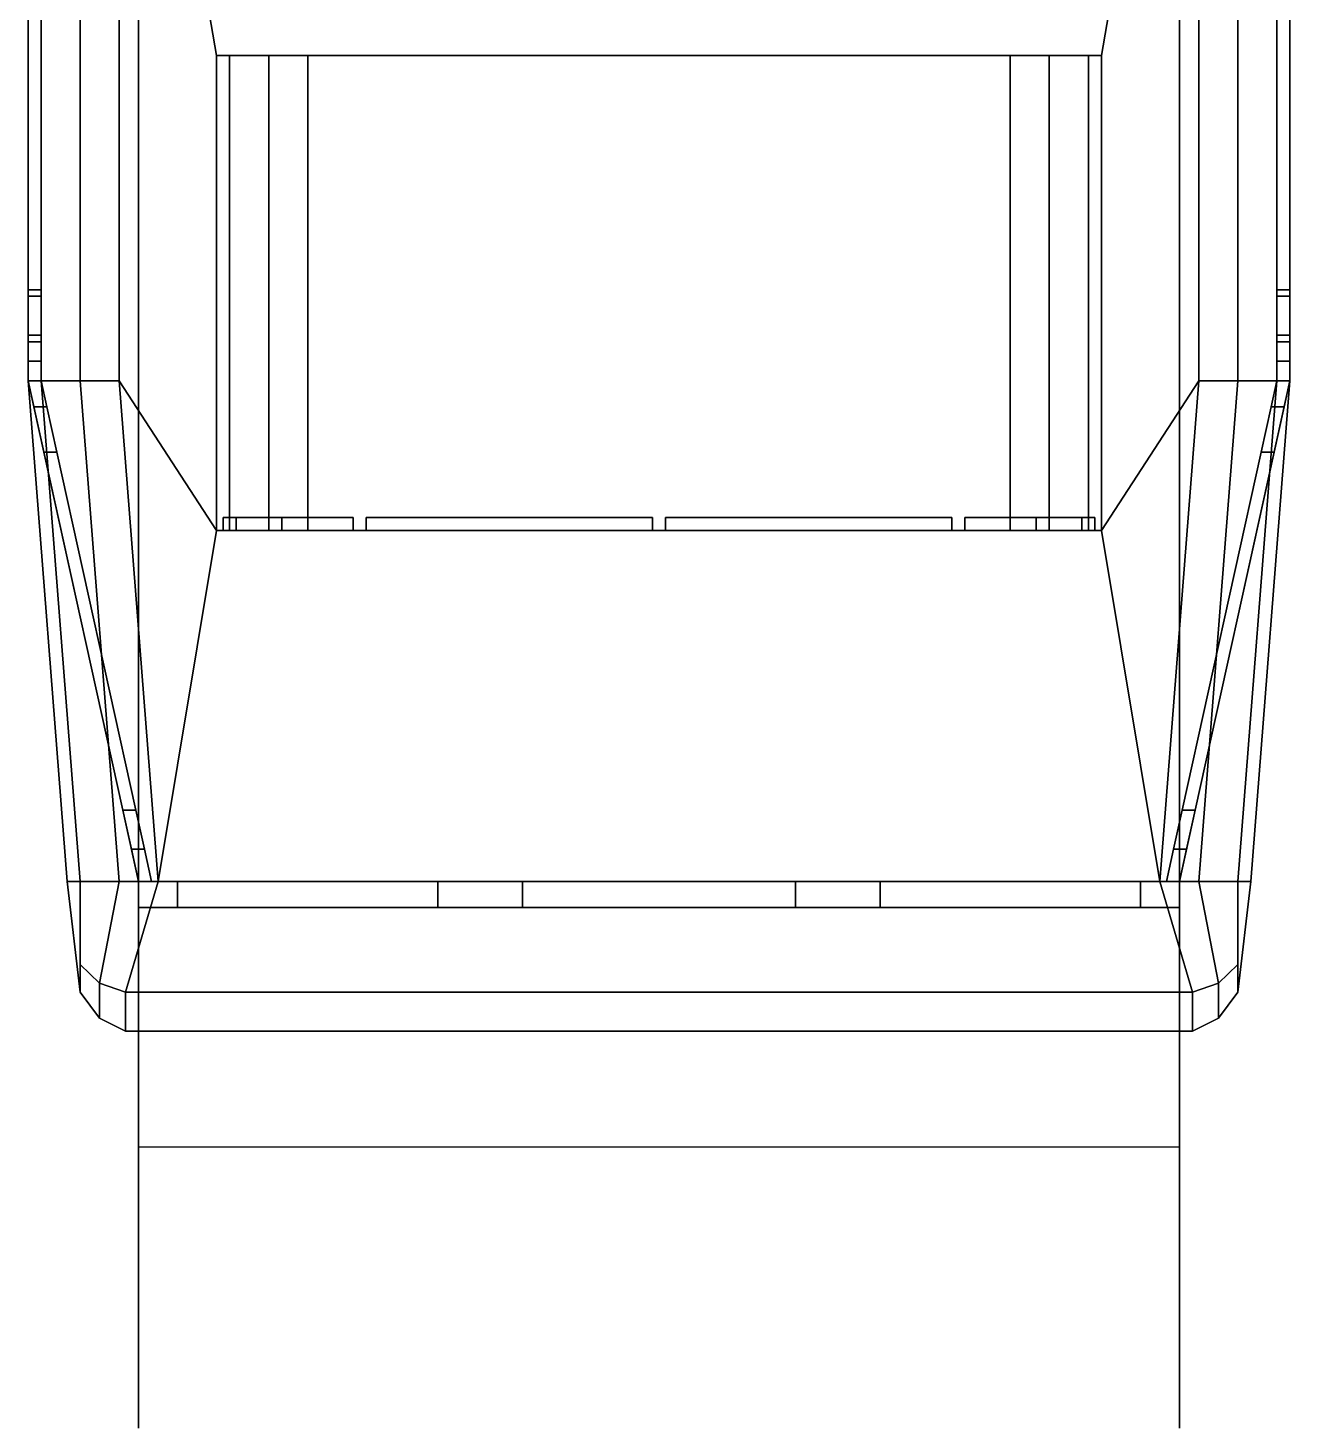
# Model space of a CAD drawing. Extents: x -0.97 to 0.97, y -2.03 to 2.2.
# Drawn here: x -0.97 to 0.97, y -2.03 to 0.122 of the extents above; entities that cross this region are included whole.
import ezdxf

# ---------------------------------------------------------------- set-up
doc = ezdxf.new("R2010")
doc.units = 0
doc.layers.add('C7P_HULL', color=7, linetype='CONTINUOUS')

msp = doc.modelspace()

# ---------------------------------------------------------------- linework, layer by layer
at = {"layer": 'C7P_HULL'}
for points in [[(-0.8, -2.03, 0.9), (-0.8, 0.95, 0.97), (-0.8, 2.06, 0.93)], [(0.8, 0.95, 0.97), (0.8, -2.03, 0.9), (0.8, 2.06, 0.93)], [(-0.97, -0.42, 1.061), (-0.97, -0.28, 1.13), (-0.97, 0.26, 1.13), (-0.97, 0.95, 0.97)], [(-0.97, 0.27, 1.85), (-0.97, -0.42, 2.03), (-0.97, 0.95, 2.03), (-0.97, 0.95, 1.85)], [(-0.97, -0.42, 2.03), (-0.95, -0.42, 2.09), (-0.95, 0.95, 2.09), (-0.97, 0.95, 2.03)], [(-0.95, -0.42, 2.09), (-0.89, -0.42, 2.14), (-0.89, 0.95, 2.14), (-0.95, 0.95, 2.09)], [(-0.89, -0.42, 2.14), (-0.83, -0.42, 2.16), (-0.83, 0.95, 2.16), (-0.89, 0.95, 2.14)], [(-0.68, 0.08, 2.16), (0.68, 0.08, 2.16), (0.83, 0.95, 2.16), (-0.83, 0.95, 2.16)], [(-0.83, -0.42, 2.16), (-0.68, -0.65, 2.16), (-0.68, 0.08, 2.16), (-0.83, 0.95, 2.16)], [(-0.8, -2.03, 0.9), (-0.8, -1.23, 1.02), (-0.8, 0.95, 0.97)], [(-0.8, -1.23, 1.02), (-0.8, -0.42, 1.061), (-0.8, 0.95, 0.97)], [(0.68, -0.65, 2.16), (0.83, -0.42, 2.16), (0.83, 0.95, 2.16), (0.68, 0.08, 2.16)], [(0.8, -1.23, 1.02), (0.8, -2.03, 0.9), (0.8, 0.95, 0.97)], [(0.8, -0.42, 1.061), (0.8, -1.23, 1.02), (0.8, 0.95, 0.97)], [(0.83, -0.42, 2.16), (0.89, -0.42, 2.14), (0.89, 0.95, 2.14), (0.83, 0.95, 2.16)], [(0.89, -0.42, 2.14), (0.95, -0.42, 2.09), (0.95, 0.95, 2.09), (0.89, 0.95, 2.14)], [(0.95, -0.42, 2.09), (0.97, -0.42, 2.03), (0.97, 0.95, 2.03), (0.95, 0.95, 2.09)], [(0.97, -0.28, 1.13), (0.97, -0.42, 1.061), (0.97, 0.95, 0.97), (0.97, 0.26, 1.13)], [(0.97, -0.42, 2.03), (0.97, 0.27, 1.85), (0.97, 0.95, 1.85), (0.97, 0.95, 2.03)], [(-0.97, 0.27, 1.85), (-0.95, 0.27, 1.85), (-0.95, -0.29, 1.85), (-0.97, -0.29, 1.85)], [(-0.97, -0.42, 2.03), (-0.97, 0.27, 1.85), (-0.97, -0.29, 1.85)], [(-0.97, -0.28, 1.13), (-0.95, -0.28, 1.13), (-0.95, 0.26, 1.13), (-0.97, 0.26, 1.13)], [(0.95, 0.27, 1.85), (0.97, 0.27, 1.85), (0.97, -0.29, 1.85), (0.95, -0.29, 1.85)], [(0.95, -0.28, 1.13), (0.97, -0.28, 1.13), (0.97, 0.26, 1.13), (0.95, 0.26, 1.13)], [(0.97, -0.42, 2.03), (0.97, -0.29, 1.85), (0.97, -0.29, 1.85), (0.97, 0.27, 1.85)], [(-0.68, 0.08, 2.17), (0.68, 0.08, 2.17), (0.68, 0.08, 2.16), (-0.68, 0.08, 2.16)], [(-0.66, 0.08, 2.23), (0.66, 0.08, 2.23), (0.68, 0.08, 2.17), (-0.68, 0.08, 2.17)], [(-0.68, -0.65, 2.16), (-0.68, -0.65, 2.17), (-0.68, 0.08, 2.17), (-0.68, 0.08, 2.16)], [(-0.68, -0.65, 2.17), (-0.66, -0.65, 2.23), (-0.66, 0.08, 2.23), (-0.68, 0.08, 2.17)], [(-0.6, 0.08, 2.28), (0.6, 0.08, 2.28), (0.66, 0.08, 2.23), (-0.66, 0.08, 2.23)], [(-0.66, -0.65, 2.23), (-0.6, -0.65, 2.28), (-0.6, 0.08, 2.28), (-0.66, 0.08, 2.23)], [(-0.54, 0.08, 2.3), (0.54, 0.08, 2.3), (0.6, 0.08, 2.28), (-0.6, 0.08, 2.28)], [(-0.6, -0.65, 2.28), (-0.54, -0.65, 2.3), (-0.54, 0.08, 2.3), (-0.6, 0.08, 2.28)], [(-0.54, -0.65, 2.3), (0.54, -0.65, 2.3), (0.54, 0.08, 2.3), (-0.54, 0.08, 2.3)], [(0.6, 0.08, 2.28), (0.54, 0.08, 2.3), (0.54, -0.65, 2.3), (0.6, -0.65, 2.28)], [(0.66, 0.08, 2.23), (0.6, 0.08, 2.28), (0.6, -0.65, 2.28), (0.66, -0.65, 2.23)], [(0.68, 0.08, 2.17), (0.66, 0.08, 2.23), (0.66, -0.65, 2.23), (0.68, -0.65, 2.17)], [(0.68, 0.08, 2.16), (0.68, 0.08, 2.17), (0.68, -0.65, 2.17), (0.68, -0.65, 2.16)], [(-0.97, -0.42, 1.13), (-0.97, -0.35, 1.16), (-0.97, -0.28, 1.13)], [(-0.97, -0.35, 1.16), (-0.95, -0.35, 1.16), (-0.95, -0.28, 1.13), (-0.97, -0.28, 1.13)], [(-0.97, -0.42, 1.061), (-0.97, -0.42, 1.13), (-0.97, -0.28, 1.13)], [(-0.97, -0.42, 1.85), (-0.97, -0.29, 1.85), (-0.97, -0.36, 1.81)], [(-0.97, -0.29, 1.85), (-0.95, -0.29, 1.85), (-0.95, -0.36, 1.81), (-0.97, -0.36, 1.81)], [(-0.97, -0.42, 2.03), (-0.97, -0.29, 1.85), (-0.97, -0.42, 1.85)], [(0.95, -0.35, 1.16), (0.97, -0.35, 1.16), (0.97, -0.28, 1.13), (0.95, -0.28, 1.13)], [(0.95, -0.29, 1.85), (0.97, -0.29, 1.85), (0.97, -0.36, 1.81), (0.95, -0.36, 1.81)], [(0.97, -0.35, 1.16), (0.97, -0.42, 1.13), (0.97, -0.42, 1.13), (0.97, -0.28, 1.13)], [(0.97, -0.42, 1.13), (0.97, -0.42, 1.061), (0.97, -0.42, 1.061), (0.97, -0.28, 1.13)], [(0.97, -0.29, 1.85), (0.97, -0.42, 1.85), (0.97, -0.42, 1.85), (0.97, -0.36, 1.81)], [(0.97, -0.42, 2.03), (0.97, -0.42, 1.85), (0.97, -0.42, 1.85), (0.97, -0.29, 1.85)], [(-0.97, -0.42, 1.13), (-0.97, -0.39, 1.2), (-0.97, -0.35, 1.16)], [(-0.97, -0.39, 1.2), (-0.95, -0.39, 1.2), (-0.95, -0.35, 1.16), (-0.97, -0.35, 1.16)], [(-0.97, -0.42, 1.85), (-0.97, -0.36, 1.81), (-0.97, -0.39, 1.75)], [(-0.97, -0.36, 1.81), (-0.95, -0.36, 1.81), (-0.95, -0.39, 1.75), (-0.97, -0.39, 1.75)], [(0.95, -0.39, 1.2), (0.97, -0.39, 1.2), (0.97, -0.35, 1.16), (0.95, -0.35, 1.16)], [(0.95, -0.36, 1.81), (0.97, -0.36, 1.81), (0.97, -0.39, 1.75), (0.95, -0.39, 1.75)], [(0.97, -0.39, 1.2), (0.97, -0.42, 1.13), (0.97, -0.42, 1.13), (0.97, -0.35, 1.16)], [(0.97, -0.36, 1.81), (0.97, -0.42, 1.85), (0.97, -0.42, 1.85), (0.97, -0.39, 1.75)], [(-0.97, -0.42, 1.13), (-0.97, -0.42, 1.85), (-0.97, -0.39, 1.75), (-0.97, -0.39, 1.2)], [(-0.97, -0.39, 1.75), (-0.95, -0.39, 1.75), (-0.95, -0.39, 1.2), (-0.97, -0.39, 1.2)], [(0.95, -0.39, 1.75), (0.97, -0.39, 1.75), (0.97, -0.39, 1.2), (0.95, -0.39, 1.2)], [(0.97, -0.39, 1.75), (0.97, -0.42, 1.85), (0.97, -0.42, 1.13), (0.97, -0.39, 1.2)], [(-0.97, -0.42, 1.13), (-0.9612, -0.46, 1.16), (-0.97, -0.42, 1.2)], [(-0.97, -0.42, 1.13), (-0.9457, -0.53, 1.13), (-0.9612, -0.46, 1.16)], [(-0.97, -0.42, 1.85), (-0.97, -0.42, 1.75), (-0.9612, -0.46, 1.8)], [(-0.97, -0.42, 1.85), (-0.9612, -0.46, 1.8), (-0.9457, -0.53, 1.85)], [(-0.9612, -0.46, 1.16), (-0.9412, -0.46, 1.16), (-0.95, -0.42, 1.2), (-0.97, -0.42, 1.2)], [(-0.97, -0.42, 1.2), (-0.95, -0.42, 1.2), (-0.95, -0.42, 1.75), (-0.97, -0.42, 1.75)], [(-0.97, -0.42, 1.75), (-0.95, -0.42, 1.75), (-0.9412, -0.46, 1.8), (-0.9612, -0.46, 1.8)], [(-0.97, -0.42, 1.13), (-0.97, -0.42, 1.061), (-0.9457, -0.53, 1.13)], [(-0.8, -1.19, 1.1122), (-0.8243, -1.08, 1.13), (-0.9457, -0.53, 1.13), (-0.97, -0.42, 1.061)], [(-0.91, -1.19, 2.03), (-0.89, -1.19, 2.09), (-0.95, -0.42, 2.09), (-0.97, -0.42, 2.03)], [(-0.91, -1.19, 1.85), (-0.91, -1.19, 2.03), (-0.97, -0.42, 2.03), (-0.97, -0.42, 1.85)], [(-0.89, -1.19, 2.09), (-0.83, -1.19, 2.14), (-0.89, -0.42, 2.14), (-0.95, -0.42, 2.09)], [(-0.83, -1.19, 2.14), (-0.77, -1.19, 2.16), (-0.83, -0.42, 2.16), (-0.89, -0.42, 2.14)], [(-0.77, -1.19, 2.16), (-0.77, -1.19, 2.16), (-0.68, -0.65, 2.16), (-0.83, -0.42, 2.16)], [(-0.8, -1.23, 1.02), (-0.8, -1.19, 1.1122), (-0.8, -0.42, 1.061)], [(0.77, -1.19, 2.16), (0.77, -1.19, 2.16), (0.83, -0.42, 2.16), (0.68, -0.65, 2.16)], [(0.77, -1.19, 2.16), (0.83, -1.19, 2.14), (0.89, -0.42, 2.14), (0.83, -0.42, 2.16)], [(0.8243, -1.08, 1.13), (0.8, -1.19, 1.1122), (0.97, -0.42, 1.061), (0.9457, -0.53, 1.13)], [(0.8, -1.19, 1.1122), (0.8, -1.23, 1.02), (0.8, -0.42, 1.061)], [(0.83, -1.19, 2.14), (0.89, -1.19, 2.09), (0.95, -0.42, 2.09), (0.89, -0.42, 2.14)], [(0.89, -1.19, 2.09), (0.91, -1.19, 2.03), (0.97, -0.42, 2.03), (0.95, -0.42, 2.09)], [(0.91, -1.19, 2.03), (0.91, -1.19, 1.85), (0.97, -0.42, 1.85), (0.97, -0.42, 2.03)], [(0.9412, -0.46, 1.16), (0.9612, -0.46, 1.16), (0.97, -0.42, 1.2), (0.95, -0.42, 1.2)], [(0.95, -0.42, 1.75), (0.97, -0.42, 1.75), (0.9612, -0.46, 1.8), (0.9412, -0.46, 1.8)], [(0.9457, -0.53, 1.13), (0.97, -0.42, 1.13), (0.97, -0.42, 1.13), (0.9612, -0.46, 1.16)], [(0.9612, -0.46, 1.8), (0.97, -0.42, 1.85), (0.97, -0.42, 1.85), (0.9457, -0.53, 1.85)], [(0.9457, -0.53, 1.13), (0.97, -0.42, 1.061), (0.97, -0.42, 1.061), (0.97, -0.42, 1.13)], [(0.95, -0.42, 1.2), (0.97, -0.42, 1.2), (0.97, -0.42, 1.75), (0.95, -0.42, 1.75)], [(0.9612, -0.46, 1.16), (0.97, -0.42, 1.13), (0.97, -0.42, 1.13), (0.97, -0.42, 1.2)], [(0.97, -0.42, 1.75), (0.97, -0.42, 1.85), (0.97, -0.42, 1.85), (0.9612, -0.46, 1.8)], [(-0.9457, -0.53, 1.13), (-0.9257, -0.53, 1.13), (-0.9412, -0.46, 1.16), (-0.9612, -0.46, 1.16)], [(-0.9612, -0.46, 1.8), (-0.9412, -0.46, 1.8), (-0.9257, -0.53, 1.85), (-0.9457, -0.53, 1.85)], [(0.9257, -0.53, 1.13), (0.9457, -0.53, 1.13), (0.9612, -0.46, 1.16), (0.9412, -0.46, 1.16)], [(0.9412, -0.46, 1.8), (0.9612, -0.46, 1.8), (0.9457, -0.53, 1.85), (0.9257, -0.53, 1.85)], [(-0.8243, -1.08, 1.13), (-0.8043, -1.08, 1.13), (-0.9257, -0.53, 1.13), (-0.9457, -0.53, 1.13)], [(-0.9457, -0.53, 1.85), (-0.9257, -0.53, 1.85), (-0.8043, -1.08, 1.85), (-0.8243, -1.08, 1.85)], [(0.8043, -1.08, 1.13), (0.8243, -1.08, 1.13), (0.9457, -0.53, 1.13), (0.9257, -0.53, 1.13)], [(0.9257, -0.53, 1.85), (0.9457, -0.53, 1.85), (0.8243, -1.08, 1.85), (0.8043, -1.08, 1.85)], [(-0.67, -0.65, 2.17), (-0.67, -0.63, 2.17), (-0.65, -0.63, 2.23), (-0.65, -0.65, 2.23)], [(-0.67, -0.65, 2.16), (-0.67, -0.63, 2.16), (-0.67, -0.63, 2.17), (-0.67, -0.65, 2.17)], [(-0.47, -0.65, 2.16), (-0.47, -0.63, 2.16), (-0.67, -0.63, 2.16), (-0.67, -0.65, 2.16)], [(-0.47, -0.63, 2.16), (-0.47, -0.63, 2.29), (-0.67, -0.63, 2.17), (-0.67, -0.63, 2.16)], [(-0.47, -0.63, 2.29), (-0.54, -0.63, 2.29), (-0.65, -0.63, 2.23), (-0.67, -0.63, 2.17)], [(-0.65, -0.65, 2.23), (-0.65, -0.63, 2.23), (-0.58, -0.63, 2.28), (-0.58, -0.65, 2.28)], [(-0.54, -0.63, 2.29), (-0.58, -0.63, 2.28), (-0.58, -0.63, 2.28), (-0.65, -0.63, 2.23)], [(-0.58, -0.65, 2.28), (-0.58, -0.63, 2.28), (-0.54, -0.63, 2.29), (-0.54, -0.65, 2.29)], [(-0.47, -0.65, 2.29), (-0.47, -0.63, 2.29), (-0.47, -0.63, 2.16), (-0.47, -0.65, 2.16)], [(-0.45, -0.63, 2.29), (-0.45, -0.65, 2.29), (-0.45, -0.65, 2.16), (-0.45, -0.63, 2.16)], [(-0.01, -0.65, 2.16), (-0.01, -0.63, 2.16), (-0.45, -0.63, 2.16), (-0.45, -0.65, 2.16)], [(-0.01, -0.63, 2.16), (-0.01, -0.63, 2.29), (-0.45, -0.63, 2.29), (-0.45, -0.63, 2.16)], [(-0.01, -0.65, 2.29), (-0.01, -0.63, 2.29), (-0.01, -0.63, 2.16), (-0.01, -0.65, 2.16)], [(0.01, -0.63, 2.29), (0.01, -0.65, 2.29), (0.01, -0.65, 2.16), (0.01, -0.63, 2.16)], [(0.45, -0.65, 2.16), (0.45, -0.63, 2.16), (0.01, -0.63, 2.16), (0.01, -0.65, 2.16)], [(0.45, -0.63, 2.16), (0.45, -0.63, 2.29), (0.01, -0.63, 2.29), (0.01, -0.63, 2.16)], [(0.45, -0.65, 2.29), (0.45, -0.63, 2.29), (0.45, -0.63, 2.16), (0.45, -0.65, 2.16)], [(0.47, -0.63, 2.29), (0.47, -0.65, 2.29), (0.47, -0.65, 2.16), (0.47, -0.63, 2.16)], [(0.67, -0.63, 2.17), (0.47, -0.63, 2.29), (0.47, -0.63, 2.16), (0.67, -0.63, 2.16)], [(0.67, -0.63, 2.17), (0.54, -0.63, 2.29), (0.47, -0.63, 2.29), (0.67, -0.63, 2.17)], [(0.47, -0.63, 2.16), (0.47, -0.65, 2.16), (0.67, -0.65, 2.16), (0.67, -0.63, 2.16)], [(0.54, -0.65, 2.29), (0.54, -0.63, 2.29), (0.58, -0.63, 2.28), (0.58, -0.65, 2.28)], [(0.65, -0.63, 2.23), (0.58, -0.63, 2.28), (0.54, -0.63, 2.29), (0.67, -0.63, 2.17)], [(0.58, -0.65, 2.28), (0.58, -0.63, 2.28), (0.65, -0.63, 2.23), (0.65, -0.65, 2.23)], [(0.65, -0.65, 2.23), (0.65, -0.63, 2.23), (0.67, -0.63, 2.17), (0.67, -0.65, 2.17)], [(0.67, -0.65, 2.17), (0.67, -0.63, 2.17), (0.67, -0.63, 2.16), (0.67, -0.65, 2.16)], [(-0.77, -1.19, 2.16), (0.77, -1.19, 2.16), (0.68, -0.65, 2.16), (-0.68, -0.65, 2.16)], [(-0.65, -0.65, 2.23), (-0.66, -0.65, 2.23), (-0.68, -0.65, 2.17), (-0.67, -0.65, 2.17)], [(-0.67, -0.65, 2.17), (-0.68, -0.65, 2.17), (-0.68, -0.65, 2.16), (-0.67, -0.65, 2.16)], [(-0.58, -0.65, 2.28), (-0.6, -0.65, 2.28), (-0.66, -0.65, 2.23), (-0.65, -0.65, 2.23)], [(-0.54, -0.65, 2.29), (-0.54, -0.65, 2.3), (-0.6, -0.65, 2.28), (-0.58, -0.65, 2.28)], [(0.54, -0.65, 2.3), (-0.54, -0.65, 2.3), (-0.54, -0.65, 2.29), (0.54, -0.65, 2.29)], [(-0.45, -0.65, 2.29), (-0.47, -0.65, 2.29), (-0.47, -0.65, 2.16), (-0.45, -0.65, 2.16)], [(0.01, -0.65, 2.29), (-0.01, -0.65, 2.29), (-0.01, -0.65, 2.16), (0.01, -0.65, 2.16)], [(0.47, -0.65, 2.29), (0.45, -0.65, 2.29), (0.45, -0.65, 2.16), (0.47, -0.65, 2.16)], [(0.54, -0.65, 2.3), (0.54, -0.65, 2.29), (0.58, -0.65, 2.28), (0.6, -0.65, 2.28)], [(0.6, -0.65, 2.28), (0.58, -0.65, 2.28), (0.65, -0.65, 2.23), (0.66, -0.65, 2.23)], [(0.66, -0.65, 2.23), (0.65, -0.65, 2.23), (0.67, -0.65, 2.17), (0.68, -0.65, 2.17)], [(0.68, -0.65, 2.17), (0.67, -0.65, 2.17), (0.67, -0.65, 2.16), (0.68, -0.65, 2.16)], [(-0.811, -1.14, 1.17), (-0.791, -1.14, 1.17), (-0.8043, -1.08, 1.13), (-0.8243, -1.08, 1.13)], [(-0.8, -1.19, 1.1122), (-0.811, -1.14, 1.17), (-0.8243, -1.08, 1.13), (-0.8, -1.19, 1.1122)], [(-0.8243, -1.08, 1.85), (-0.8043, -1.08, 1.85), (-0.791, -1.14, 1.81), (-0.811, -1.14, 1.81)], [(-0.8, -1.19, 1.85), (-0.8243, -1.08, 1.85), (-0.811, -1.14, 1.81), (-0.8, -1.19, 1.85)], [(0.791, -1.14, 1.17), (0.811, -1.14, 1.17), (0.8243, -1.08, 1.13), (0.8043, -1.08, 1.13)], [(0.8043, -1.08, 1.85), (0.8243, -1.08, 1.85), (0.811, -1.14, 1.81), (0.791, -1.14, 1.81)], [(0.811, -1.14, 1.17), (0.8, -1.19, 1.1122), (0.8, -1.19, 1.1122), (0.8243, -1.08, 1.13)], [(0.8243, -1.08, 1.85), (0.8, -1.19, 1.85), (0.8, -1.19, 1.85), (0.811, -1.14, 1.81)], [(-0.8, -1.19, 1.23), (-0.78, -1.19, 1.23), (-0.791, -1.14, 1.17), (-0.811, -1.14, 1.17)], [(-0.8, -1.19, 1.1122), (-0.8, -1.19, 1.23), (-0.811, -1.14, 1.17), (-0.8, -1.19, 1.1122)], [(-0.811, -1.14, 1.81), (-0.791, -1.14, 1.81), (-0.78, -1.19, 1.75), (-0.8, -1.19, 1.75)], [(-0.8, -1.19, 1.85), (-0.811, -1.14, 1.81), (-0.8, -1.19, 1.75), (-0.8, -1.19, 1.85)], [(0.78, -1.19, 1.23), (0.8, -1.19, 1.23), (0.811, -1.14, 1.17), (0.791, -1.14, 1.17)], [(0.791, -1.14, 1.81), (0.811, -1.14, 1.81), (0.8, -1.19, 1.75), (0.78, -1.19, 1.75)], [(0.8, -1.19, 1.23), (0.8, -1.19, 1.1122), (0.8, -1.19, 1.1122), (0.811, -1.14, 1.17)], [(0.811, -1.14, 1.81), (0.8, -1.19, 1.85), (0.8, -1.19, 1.85), (0.8, -1.19, 1.75)], [(-0.91, -1.19, 1.85), (-0.89, -1.36, 1.85), (-0.89, -1.36, 2.03), (-0.91, -1.19, 2.03)], [(-0.91, -1.19, 2.03), (-0.89, -1.36, 2.03), (-0.89, -1.3176, 2.0876), (-0.89, -1.19, 2.09)], [(-0.89, -1.3176, 2.0876), (-0.86, -1.3459, 2.1159), (-0.83, -1.19, 2.14), (-0.89, -1.19, 2.09)], [(-0.86, -1.3459, 2.1159), (-0.82, -1.36, 2.13), (-0.77, -1.19, 2.16), (-0.83, -1.19, 2.14)], [(-0.82, -1.36, 2.13), (0.82, -1.36, 2.13), (0.77, -1.19, 2.16), (-0.77, -1.19, 2.16)], [(-0.8, -1.23, 1.85), (-0.8, -1.19, 1.85), (-0.8, -1.19, 1.1122), (-0.8, -1.23, 1.02)], [(-0.8, -1.19, 1.75), (-0.78, -1.19, 1.75), (-0.78, -1.19, 1.23), (-0.8, -1.19, 1.23)], [(-0.74, -1.23, 1.67), (-0.34, -1.23, 1.67), (-0.34, -1.19, 1.67), (-0.74, -1.19, 1.67)], [(-0.74, -1.23, 1.83), (-0.74, -1.23, 1.67), (-0.74, -1.19, 1.67), (-0.74, -1.19, 1.83)], [(-0.34, -1.23, 1.83), (-0.74, -1.23, 1.83), (-0.74, -1.19, 1.83), (-0.34, -1.19, 1.83)], [(-0.74, -1.23, 1.23), (-0.34, -1.23, 1.23), (-0.34, -1.19, 1.23), (-0.74, -1.19, 1.23)], [(-0.34, -1.23, 1.62), (-0.74, -1.23, 1.62), (-0.74, -1.19, 1.62), (-0.34, -1.19, 1.62)], [(-0.74, -1.23, 1.62), (-0.74, -1.23, 1.23), (-0.74, -1.19, 1.23), (-0.74, -1.19, 1.62)], [(-0.34, -1.23, 1.67), (-0.34, -1.23, 1.83), (-0.34, -1.19, 1.83), (-0.34, -1.19, 1.67)], [(-0.34, -1.23, 1.23), (-0.34, -1.23, 1.62), (-0.34, -1.19, 1.62), (-0.34, -1.19, 1.23)], [(-0.21, -1.23, 1.23), (0.21, -1.23, 1.23), (0.21, -1.19, 1.23), (-0.21, -1.19, 1.23)], [(0.21, -1.23, 1.62), (-0.21, -1.23, 1.62), (-0.21, -1.19, 1.62), (0.21, -1.19, 1.62)], [(-0.21, -1.23, 1.62), (-0.21, -1.23, 1.23), (-0.21, -1.19, 1.23), (-0.21, -1.19, 1.62)], [(-0.21, -1.23, 1.67), (0.21, -1.23, 1.67), (0.21, -1.19, 1.67), (-0.21, -1.19, 1.67)], [(-0.21, -1.23, 1.83), (-0.21, -1.23, 1.67), (-0.21, -1.19, 1.67), (-0.21, -1.19, 1.83)], [(0.21, -1.23, 1.83), (-0.21, -1.23, 1.83), (-0.21, -1.19, 1.83), (0.21, -1.19, 1.83)], [(0.21, -1.23, 1.23), (0.21, -1.23, 1.62), (0.21, -1.19, 1.62), (0.21, -1.19, 1.23)], [(0.21, -1.23, 1.67), (0.21, -1.23, 1.83), (0.21, -1.19, 1.83), (0.21, -1.19, 1.67)], [(0.74, -1.23, 1.83), (0.34, -1.23, 1.83), (0.34, -1.19, 1.83), (0.74, -1.19, 1.83)], [(0.34, -1.23, 1.83), (0.34, -1.23, 1.67), (0.34, -1.19, 1.67), (0.34, -1.19, 1.83)], [(0.34, -1.23, 1.67), (0.74, -1.23, 1.67), (0.74, -1.19, 1.67), (0.34, -1.19, 1.67)], [(0.74, -1.23, 1.62), (0.34, -1.23, 1.62), (0.34, -1.19, 1.62), (0.74, -1.19, 1.62)], [(0.34, -1.23, 1.62), (0.34, -1.23, 1.23), (0.34, -1.19, 1.23), (0.34, -1.19, 1.62)], [(0.34, -1.23, 1.23), (0.74, -1.23, 1.23), (0.74, -1.19, 1.23), (0.34, -1.19, 1.23)], [(0.74, -1.23, 1.67), (0.74, -1.23, 1.83), (0.74, -1.19, 1.83), (0.74, -1.19, 1.67)], [(0.74, -1.23, 1.23), (0.74, -1.23, 1.62), (0.74, -1.19, 1.62), (0.74, -1.19, 1.23)], [(0.82, -1.36, 2.13), (0.86, -1.3459, 2.1159), (0.83, -1.19, 2.14), (0.77, -1.19, 2.16)], [(0.78, -1.19, 1.75), (0.8, -1.19, 1.75), (0.8, -1.19, 1.23), (0.78, -1.19, 1.23)], [(0.8, -1.19, 1.85), (0.8, -1.23, 1.85), (0.8, -1.23, 1.02), (0.8, -1.19, 1.23)], [(0.8, -1.19, 1.23), (0.8, -1.23, 1.02), (0.8, -1.23, 1.02), (0.8, -1.19, 1.1122)], [(0.86, -1.3459, 2.1159), (0.89, -1.3176, 2.0876), (0.89, -1.19, 2.09), (0.83, -1.19, 2.14)], [(0.89, -1.36, 1.85), (0.91, -1.19, 1.85), (0.91, -1.19, 2.03), (0.89, -1.36, 2.03)], [(0.89, -1.36, 2.03), (0.91, -1.19, 2.03), (0.89, -1.19, 2.09), (0.89, -1.3176, 2.0876)], [(-0.8, -1.598, 0.98), (0.8, -1.598, 0.98), (0.8, -1.23, 1.02), (-0.8, -1.23, 1.02)], [(-0.8, -1.23, 1.02), (0.8, -1.23, 1.02), (0.21, -1.23, 1.23), (-0.21, -1.23, 1.23)], [(-0.8, -1.23, 1.02), (-0.8, -1.23, 1.02), (-0.21, -1.23, 1.23), (-0.34, -1.23, 1.23)], [(-0.8, -1.23, 1.02), (-0.8, -1.23, 1.02), (-0.34, -1.23, 1.23), (-0.74, -1.23, 1.23)], [(-0.8, -1.23, 1.85), (-0.8, -1.23, 1.02), (-0.74, -1.23, 1.23), (-0.74, -1.23, 1.62)], [(0.8, -1.23, 1.85), (-0.8, -1.23, 1.85), (-0.21, -1.23, 1.83), (0.21, -1.23, 1.83)], [(-0.8, -1.23, 1.85), (-0.34, -1.23, 1.83), (-0.21, -1.23, 1.83), (-0.8, -1.23, 1.85)], [(-0.8, -1.23, 1.85), (-0.8, -1.23, 1.85), (-0.74, -1.23, 1.83), (-0.34, -1.23, 1.83)], [(-0.8, -1.23, 1.85), (-0.8, -1.23, 1.85), (-0.74, -1.23, 1.62), (-0.74, -1.23, 1.67)], [(-0.8, -1.23, 1.85), (-0.8, -1.23, 1.85), (-0.74, -1.23, 1.67), (-0.74, -1.23, 1.83)], [(-0.74, -1.23, 1.67), (-0.74, -1.23, 1.62), (-0.34, -1.23, 1.62), (-0.34, -1.23, 1.67)], [(-0.34, -1.23, 1.62), (-0.34, -1.23, 1.23), (-0.21, -1.23, 1.23), (-0.21, -1.23, 1.62)], [(-0.34, -1.23, 1.67), (-0.34, -1.23, 1.62), (-0.21, -1.23, 1.62), (-0.21, -1.23, 1.67)], [(-0.34, -1.23, 1.83), (-0.34, -1.23, 1.67), (-0.21, -1.23, 1.67), (-0.21, -1.23, 1.83)], [(-0.21, -1.23, 1.67), (-0.21, -1.23, 1.62), (0.21, -1.23, 1.62), (0.21, -1.23, 1.67)], [(0.21, -1.23, 1.62), (0.21, -1.23, 1.23), (0.34, -1.23, 1.23), (0.34, -1.23, 1.62)], [(0.21, -1.23, 1.23), (0.8, -1.23, 1.02), (0.8, -1.23, 1.02), (0.34, -1.23, 1.23)], [(0.21, -1.23, 1.67), (0.21, -1.23, 1.62), (0.34, -1.23, 1.62), (0.34, -1.23, 1.67)], [(0.21, -1.23, 1.83), (0.21, -1.23, 1.67), (0.34, -1.23, 1.67), (0.34, -1.23, 1.83)], [(0.8, -1.23, 1.85), (0.21, -1.23, 1.83), (0.34, -1.23, 1.83), (0.8, -1.23, 1.85)], [(0.34, -1.23, 1.23), (0.8, -1.23, 1.02), (0.8, -1.23, 1.02), (0.74, -1.23, 1.23)], [(0.34, -1.23, 1.67), (0.34, -1.23, 1.62), (0.74, -1.23, 1.62), (0.74, -1.23, 1.67)], [(0.8, -1.23, 1.85), (0.8, -1.23, 1.85), (0.34, -1.23, 1.83), (0.74, -1.23, 1.83)], [(0.74, -1.23, 1.62), (0.74, -1.23, 1.23), (0.8, -1.23, 1.02), (0.8, -1.23, 1.85)], [(0.74, -1.23, 1.67), (0.74, -1.23, 1.62), (0.8, -1.23, 1.85)], [(0.8, -1.23, 1.85), (0.8, -1.23, 1.85), (0.74, -1.23, 1.83), (0.74, -1.23, 1.67)], [(0.8, -1.598, 0.98), (0.8, -2.03, 0.9), (0.8, -2.03, 0.9), (0.8, -1.23, 1.02)], [(-0.89, -1.36, 2.03), (-0.86, -1.4, 2.03), (-0.86, -1.3459, 2.1159), (-0.89, -1.3176, 2.0876)], [(0.86, -1.4, 2.03), (0.89, -1.36, 2.03), (0.89, -1.3176, 2.0876), (0.86, -1.3459, 2.1159)], [(-0.86, -1.4, 2.03), (-0.82, -1.42, 2.03), (-0.82, -1.36, 2.13), (-0.86, -1.3459, 2.1159)], [(0.82, -1.42, 2.03), (0.86, -1.4, 2.03), (0.86, -1.3459, 2.1159), (0.82, -1.36, 2.13)], [(-0.89, -1.36, 1.85), (-0.86, -1.4, 1.85), (-0.86, -1.4, 2.03), (-0.89, -1.36, 2.03)], [(-0.82, -1.42, 2.03), (0.82, -1.42, 2.03), (0.82, -1.36, 2.13), (-0.82, -1.36, 2.13)], [(0.86, -1.4, 1.85), (0.89, -1.36, 1.85), (0.89, -1.36, 2.03), (0.86, -1.4, 2.03)], [(-0.86, -1.4, 1.85), (-0.82, -1.42, 1.85), (-0.82, -1.42, 2.03), (-0.86, -1.4, 2.03)], [(-0.82, -1.42, 1.85), (0.82, -1.42, 1.85), (0.82, -1.42, 2.03), (-0.82, -1.42, 2.03)], [(0.82, -1.42, 1.85), (0.86, -1.4, 1.85), (0.86, -1.4, 2.03), (0.82, -1.42, 2.03)]]:
    msp.add_3dface(points, dxfattribs=at)

doc.saveas('drawing.dxf')
